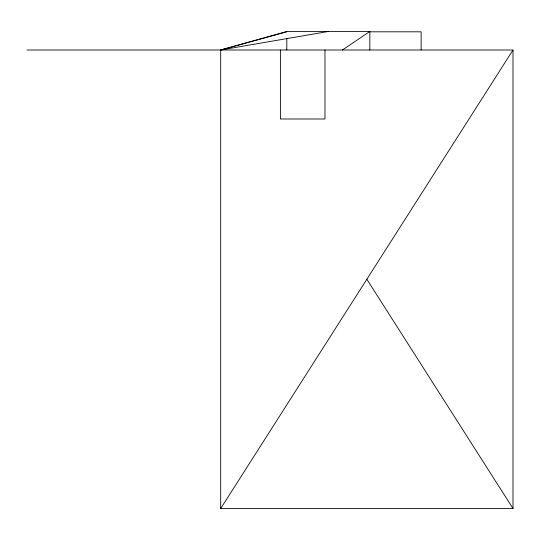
<?xml version="1.0" encoding="UTF-8"?>
<svg xmlns="http://www.w3.org/2000/svg" width="540" height="540" viewBox="0 0 540 540"><rect width="100%" height="100%" fill="white"/><g stroke="black" fill="none" stroke-linecap="round" stroke-linejoin="round"><path stroke-width="0.81" d="M513 49.997L513 508.532L220.685 508.532L513 49.997L27 49.997M342.441 49.997L369.832 31.468L369.832 49.997M286.801 31.813L220.685 49.997L220.685 508.532M328.334 31.468L220.685 49.997L286.828 31.468L369.832 31.468M369.832 31.813L421.132 31.813L421.132 49.997M366.842 279.261L513 508.532M324.965 49.997L324.965 118.996L280.395 118.996L280.395 49.997M286.828 38.205L286.801 49.997"/></g></svg>
